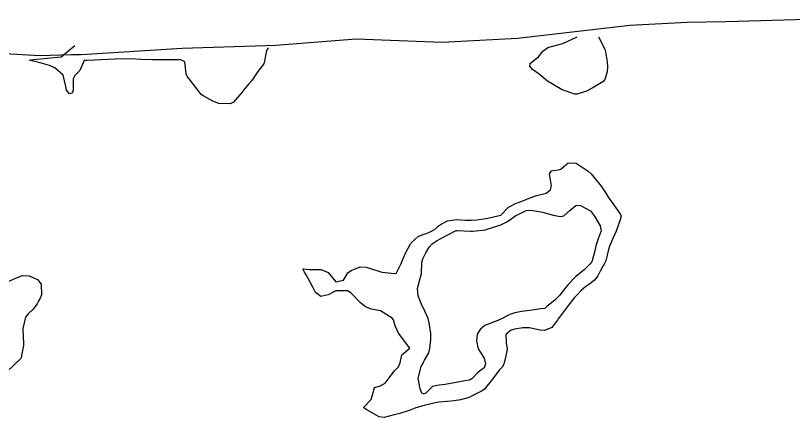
# Model space of a CAD drawing. Header units: metres. Extents: x 307586 to 320046, y 7427249 to 7434250.
# Drawn here: x 311043.2 to 311147.4, y 7432892 to 7432945.8 of the extents above; entities that cross this region are included whole.
import ezdxf

# ---------------------------------------------------------------- set-up
doc = ezdxf.new("R2010")
doc.units = ezdxf.units.M
doc.header["$MEASUREMENT"] = 0
doc.layers.add('Area', color=45, linetype='Continuous')
doc.layers.add('Curvas de Nivel 1m', color=11, linetype='Continuous')

msp = doc.modelspace()

# ---------------------------------------------------------------- linework, layer by layer
at = {"layer": 'Area'}
msp.add_polyline3d([(310962.37, 7432945.76, 714.2), (310972.02, 7432945.84, 713.91), (310979.06, 7432945.15, 737.12), (310981.08, 7432945.16, 713.82), (310995.21, 7432943.98, 714.11), (311018.51, 7432942.1, 715.55), (311046.4, 7432940.47, 720.03), (311050.57, 7432940.64, 716.56), (311051.94, 7432940.61, 716.23), (311065.48, 7432941.45, 717.92), (311078.04, 7432941.87, 715.5), (311088.78, 7432942.7, 715.43), (311100.33, 7432942.29, 715.27), (311110.41, 7432942.83, 716.7), (311125.47, 7432944.55, 735.49), (311133.17, 7432944.97, 714.98), (311138.34, 7432945.05, 717.55), (311149.25, 7432945.37, 717.48)], dxfattribs=at)
at = {"layer": 'Curvas de Nivel 1m', "elevation": 716, "flags": 128}
for points in [[(311121.28, 7432942.97), (311122.1, 7432941.34), (311122.23, 7432940.96), (311122.45, 7432939.63), (311122.49, 7432938.96), (311122.44, 7432938.28), (311122.12, 7432937.27), (311121.85, 7432936.97), (311120.97, 7432936.42), (311120.41, 7432936.09), (311119.67, 7432935.72), (311118.4, 7432935.32), (311118.08, 7432935.32), (311116.41, 7432935.88), (311114.42, 7432937.05), (311113.33, 7432937.97), (311112.44, 7432938.62), (311112.05, 7432939.08), (311112.11, 7432939.42), (311112.45, 7432939.68), (311113.21, 7432940.32), (311113.81, 7432941.06), (311114.48, 7432941.57), (311115.64, 7432941.88), (311116.48, 7432942.1), (311118.43, 7432943)], [(311077.02, 7432941.5), (311076.8, 7432941.17), (311076.49, 7432939.51), (311076.44, 7432939.38), (311075.62, 7432938.33), (311075.1, 7432937.52), (311074.82, 7432937.12), (311074.41, 7432936.67), (311073.87, 7432936.07), (311073.48, 7432935.54), (311072.38, 7432934.24), (311071.94, 7432934.01), (311070.38, 7432934.05), (311069.6, 7432934.37), (311068.39, 7432935.04), (311068.04, 7432935.26), (311067.76, 7432935.61), (311066.42, 7432937.35), (311066.21, 7432937.63), (311066.03, 7432938.03), (311065.86, 7432939.64), (311065.3, 7432939.92), (311063.45, 7432939.92), (311061.5, 7432939.9), (311059.99, 7432939.96), (311058.59, 7432940.03), (311056.53, 7432940.01), (311052.74, 7432939.83), (311052.37, 7432939.8), (311051.76, 7432938.47), (311051.12, 7432937.81), (311050.88, 7432937.35), (311050.87, 7432935.82), (311050.74, 7432935.46), (311050.39, 7432935.36), (311050, 7432935.82), (311049.88, 7432936.35), (311049.56, 7432937.83), (311048.43, 7432938.82), (311047.72, 7432939.14), (311046.44, 7432939.5), (311044.99, 7432939.88), (311045.62, 7432939.97), (311049.26, 7432940.32), (311051.09, 7432941.81)], [(311042.09, 7432910.17), (311043.3, 7432910.7), (311044.1, 7432911.01), (311045.01, 7432910.97), (311046.09, 7432910.46), (311046.61, 7432909.86), (311046.62, 7432908.41), (311046.4, 7432907.86), (311046.29, 7432907.64), (311046.05, 7432907.19), (311045.47, 7432906.45), (311044.84, 7432905.88), (311044.5, 7432905.41), (311044.13, 7432903.89), (311044.13, 7432903.78), (311044.25, 7432901.89), (311044.25, 7432901.63), (311043.97, 7432900.27), (311043.9, 7432899.96), (311043.86, 7432899.89), (311041.94, 7432898.05)]]:
    msp.add_lwpolyline(points, dxfattribs=at)
at = {"layer": 'Curvas de Nivel 1m', "flags": 128}
for points, elevation in [([(311118.29, 7432926.07), (311119.89, 7432924.98), (311120.27, 7432924.62), (311121.65, 7432922.97), (311122.24, 7432922.02), (311122.65, 7432921.37), (311122.97, 7432920.95), (311124.21, 7432919.2), (311124.29, 7432918.93), (311124.28, 7432918.85), (311124.2, 7432918.62), (311123.64, 7432916.94), (311123.21, 7432915.98), (311122.73, 7432914.95), (311122.6, 7432914.51), (311122.24, 7432912.96), (311122.13, 7432912.7), (311121.51, 7432911.58), (311121.16, 7432910.97), (311120.72, 7432910.36), (311120.1, 7432909.88), (311119.56, 7432909.52), (311118.97, 7432908.99), (311118.53, 7432908.55), (311118.07, 7432908.06), (311117.25, 7432907.01), (311116.05, 7432905.42), (311115.87, 7432905.2), (311115.76, 7432905.03), (311115.02, 7432904.05), (311114.02, 7432903.62), (311113.4, 7432903.68), (311112.03, 7432903.97), (311111.14, 7432903.98), (311110.02, 7432903.83), (311109.48, 7432903.64), (311108.84, 7432903.11), (311108.92, 7432902.03), (311109.02, 7432901.11), (311108.87, 7432900.22), (311108.58, 7432899.11), (311108.35, 7432898.73), (311107.95, 7432898.3), (311107.05, 7432897.13), (311105.93, 7432895.73), (311105.59, 7432895.49), (311104.87, 7432895.16), (311104.27, 7432894.82), (311103.92, 7432894.67), (311102.77, 7432894.33), (311101.91, 7432894.19), (311101, 7432894.11), (311099.9, 7432894.01), (311099.22, 7432893.9), (311097.9, 7432893.6), (311096.79, 7432893.26), (311095.89, 7432892.9), (311094.64, 7432892.53), (311093.88, 7432892.32), (311092.55, 7432891.98), (311091.88, 7432892.05), (311090.22, 7432893.01), (311089.89, 7432893.21), (311089.85, 7432893.34), (311089.86, 7432893.38), (311089.89, 7432893.42), (311090.83, 7432894.4), (311091.07, 7432895.33), (311091.25, 7432896), (311091.93, 7432896.17), (311092.68, 7432896.56), (311093.22, 7432897.3), (311093.95, 7432898.21), (311094.47, 7432898.77), (311094.71, 7432899.28), (311094.9, 7432900.36), (311095.99, 7432901.27), (311094.48, 7432903.29), (311094.02, 7432904.28), (311093.8, 7432905.06), (311093.64, 7432905.3), (311092.05, 7432906.29), (311090.87, 7432906.51), (311090.05, 7432906.8), (311089.38, 7432907.35), (311088.08, 7432908.7), (311087.66, 7432908.95), (311086.08, 7432908.96), (311085.05, 7432908.42), (311084.07, 7432908.17), (311083.37, 7432908.72), (311082.98, 7432909.43), (311082.11, 7432911.08), (311081.89, 7432911.44), (311081.66, 7432911.9), (311082.12, 7432911.86), (311082.5, 7432911.82), (311084.12, 7432911.81), (311085.03, 7432911.4), (311086.09, 7432910.17), (311087.1, 7432910.38), (311087.69, 7432911.37), (311088.12, 7432911.69), (311089.32, 7432912.15), (311090.12, 7432912.14), (311091.84, 7432911.6), (311092.11, 7432911.51), (311092.27, 7432911.47), (311093.5, 7432911.3), (311094.11, 7432911.25), (311094.14, 7432911.27), (311094.15, 7432911.29), (311094.81, 7432912.6), (311095.11, 7432913.28), (311095.42, 7432914), (311096.09, 7432915.27), (311096.12, 7432915.31), (311096.15, 7432915.36), (311097.14, 7432916.29), (311098.17, 7432916.64), (311098.63, 7432916.79), (311099.37, 7432917.23), (311099.81, 7432917.6), (311100.19, 7432917.9), (311101.05, 7432918.35), (311102.2, 7432918.5), (311103.44, 7432918.42), (311104.2, 7432918.4), (311104.91, 7432918.45), (311106.2, 7432918.64), (311108.19, 7432919.1), (311108.2, 7432919.11), (311109.19, 7432920.14), (311110.23, 7432920.69), (311110.54, 7432920.79), (311111.37, 7432921.09), (311111.97, 7432921.35), (311112.24, 7432921.47), (311112.85, 7432921.68), (311114.24, 7432922.06), (311114.82, 7432922.48), (311114.97, 7432923.04), (311114.7, 7432924.62), (311114.96, 7432925.04), (311116.09, 7432925.22), (311116.28, 7432925.32), (311117.21, 7432926.1)], 716), ([(311118.77, 7432920.45), (311120.21, 7432919.65), (311120.73, 7432918.97), (311121.51, 7432917.65), (311121.64, 7432916.97), (311121.22, 7432915.92), (311120.93, 7432914.97), (311120.8, 7432914.33), (311120.42, 7432912.98), (311120.33, 7432912.78), (311120.13, 7432912.52), (311119.35, 7432911.76), (311118.42, 7432911), (311118.25, 7432910.86), (311118.11, 7432910.74), (311117.26, 7432909.85), (311116.58, 7432909.02), (311116.08, 7432908.39), (311115.4, 7432907.71), (311114.55, 7432907.05), (311114.3, 7432906.8), (311114.06, 7432906.59), (311113.54, 7432906.54), (311112.06, 7432906.33), (311110.96, 7432906.18), (311110.05, 7432906.02), (311109.39, 7432905.77), (311108.08, 7432905.12), (311108.05, 7432905.11), (311107.99, 7432905.08), (311106.02, 7432904.3), (311105.4, 7432903.78), (311105.03, 7432903.16), (311104.91, 7432902.25), (311105.17, 7432901.16), (311105.97, 7432899.91), (311106.15, 7432899.15), (311105.96, 7432898.64), (311105.1, 7432898.01), (311104.28, 7432897.17), (311104.08, 7432897.03), (311103.94, 7432896.99), (311103.69, 7432896.92), (311101.94, 7432896.61), (311100.74, 7432896.4), (311099.93, 7432896.32), (311099.01, 7432896.14), (311098.12, 7432895.24), (311097.98, 7432895.17), (311097.91, 7432895.15), (311097.81, 7432895.14), (311097.62, 7432895.24), (311097.36, 7432895.81), (311097.1, 7432897.25), (311097.51, 7432898.79), (311097.77, 7432899.24), (311097.83, 7432899.37), (311097.97, 7432899.64), (311098.56, 7432900.66), (311098.67, 7432901.23), (311098.8, 7432902.44), (311098.8, 7432903.23), (311098.6, 7432904.66), (311098.46, 7432905.24), (311098.05, 7432906.15), (311097.49, 7432907.25), (311097.12, 7432908.3), (311097.03, 7432909.26), (311097.26, 7432910.09), (311097.56, 7432911.25), (311097.62, 7432912.74), (311097.75, 7432913.25), (311098.14, 7432914.05), (311098.59, 7432914.79), (311098.98, 7432915.23), (311099.67, 7432915.71), (311100.16, 7432915.96), (311101, 7432916.39), (311102.18, 7432917.02), (311102.33, 7432917.05), (311104.18, 7432916.93), (311104.42, 7432916.93), (311106.18, 7432917.14), (311106.22, 7432917.15), (311108.19, 7432917.79), (311109.08, 7432918.22), (311110.2, 7432919.04), (311110.24, 7432919.06), (311110.31, 7432919.1), (311111.6, 7432919.7), (311112.21, 7432919.77), (311113.8, 7432919.47), (311114.21, 7432919.36), (311115.44, 7432919.04), (311116.2, 7432918.92), (311116.64, 7432919.02), (311117.46, 7432919.77), (311118.22, 7432920.4)], 717)]:
    msp.add_lwpolyline(points, close=True, dxfattribs=dict(at, elevation=elevation))

doc.saveas('drawing.dxf')
